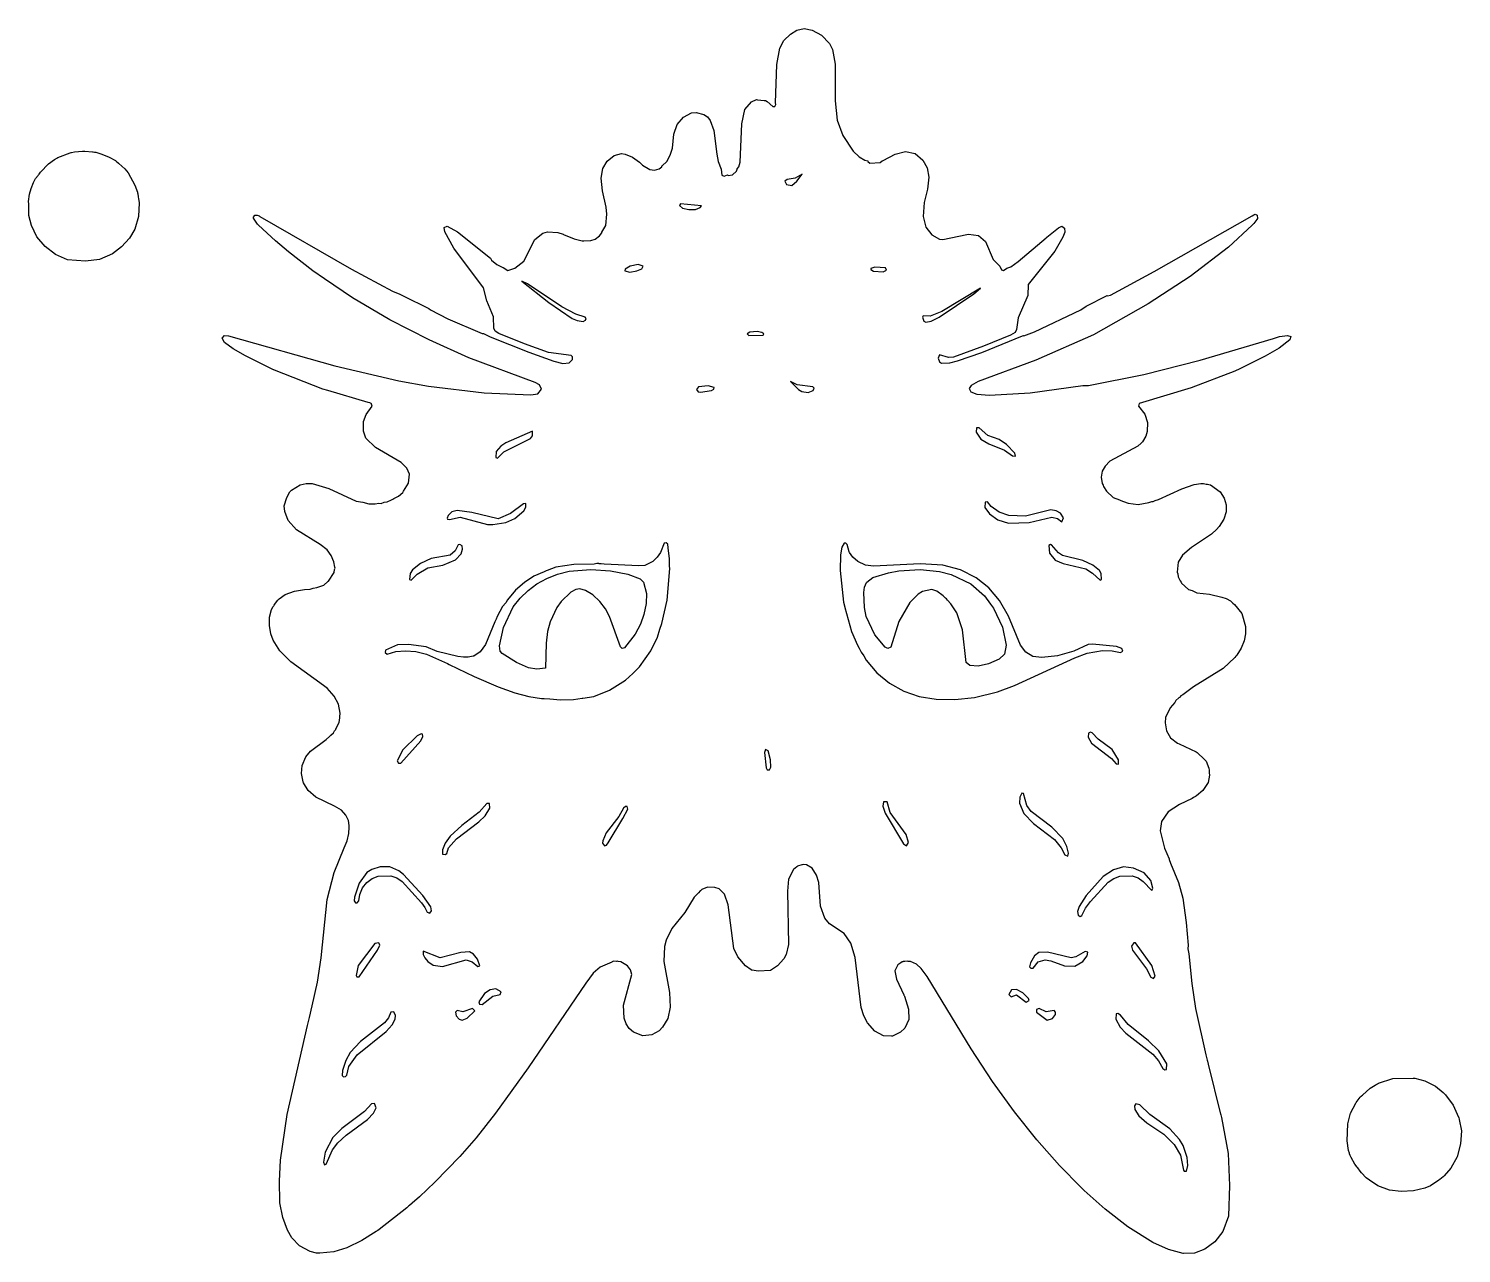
# Model space of a CAD drawing. Header units: millimetres. Extents: x 27 to 270, y 45 to 253.
import ezdxf

# ---------------------------------------------------------------- set-up
doc = ezdxf.new("R2010")
doc.units = ezdxf.units.MM
doc.layers.add('CUT', color=7, linetype='CONTINUOUS')

msp = doc.modelspace()

# ---------------------------------------------------------------- linework, layer by layer
at = {"layer": 'CUT'}
for points in [[(77.2243, 105.4504), (78.4265, 110.0542), (80.0917, 114.2355), (80.1209, 114.2695), (80.6476, 115.44), (80.9109, 116.669), (80.8913, 116.8654), (80.931, 117.0195), (80.9441, 117.4355), (80.988, 117.8517), (80.9625, 118.0171), (80.9627, 118.0234), (80.9606, 118.0288), (80.8266, 118.8977), (80.4103, 119.7738), (79.6458, 120.618), (78.501, 121.3392), (75.2995, 122.8409), (74.0266, 123.9891), (73.2029, 125.2967), (73.1572, 125.4749), (72.8462, 126.8974), (72.986, 128.2314), (73.6149, 129.6847), (74.4041, 130.6409), (77.0776, 132.646), (77.6351, 133.1627), (77.7644, 133.2577), (77.8397, 133.3524), (78.2774, 133.758), (78.4783, 134.1184), (78.6795, 134.3623), (78.7026, 134.4372), (78.7741, 134.5271), (78.9929, 135.0418), (79.2723, 135.543), (79.2837, 135.7256), (79.3205, 135.8123), (79.4635, 137.1365), (79.1513, 138.6157), (78.3946, 140.0155), (77.2245, 141.3576), (71.0468, 145.8171), (69.2059, 147.6823), (68.0604, 149.5395), (67.6871, 150.5878), (67.4175, 152.0296), (67.4482, 153.4217), (67.7827, 154.6985), (68.0777, 155.2466), (68.1545, 155.3537), (68.2437, 155.4782), (68.4819, 155.8106), (68.8447, 156.3168), (69.0607, 156.5559), (70.1133, 157.2846), (71.6642, 157.8113), (73.3742, 158.1007), (74.352, 158.1956), (74.8403, 158.3488), (75.4682, 158.4551), (76.668, 158.8647), (77.341, 159.45), (77.3488, 159.461), (77.4325, 159.5214), (78.4252, 160.9976), (78.4844, 161.4889), (78.57, 161.7324), (78.5269, 161.8832), (78.3836, 162.8281), (77.9287, 163.8933), (77.2078, 164.8437), (76.0394, 165.78), (72.0191, 168.2272), (70.6199, 169.8195), (70.0352, 171.3403), (69.9388, 172.3173), (70.3725, 173.7213), (70.9089, 174.7), (71.1629, 174.9784), (72.6298, 175.8952), (73.6832, 176.1293), (74.0959, 176.1293), (74.6731, 176.0982), (77.5215, 175.2467), (82.1434, 173.1213), (83.2872, 172.9244), (84.3053, 172.6764), (85.388, 172.6471), (85.9813, 172.7573), (86.3954, 172.7437), (86.9136, 172.9304), (87.4364, 173.0275), (88.128, 173.368), (88.405, 173.4679), (88.557, 173.5792), (89.3384, 173.9639), (90.0699, 174.6077), (90.1727, 174.794), (91.0669, 176.1634), (91.1847, 177.7099), (90.7421, 178.734), (89.8079, 179.6979), (85.4348, 182.2064), (83.8011, 183.8105), (83.3965, 185.0196), (83.3959, 186.6362), (83.8347, 187.8281), (84.8487, 189.248), (84.7429, 189.6065), (84.7443, 189.619), (84.7376, 189.6242), (84.7111, 189.7139), (84.5674, 189.7566), (84.4809, 189.8239), (84.1911, 189.8685), (77.3652, 191.8973), (76.5105, 192.1538), (68.2829, 195.3406), (68.2804, 195.3417), (68.1427, 195.4077), (68.1266, 195.4154), (67.8969, 195.5254), (63.3777, 197.7707), (61.2909, 199.0045), (59.8013, 200.0441), (59.3756, 200.8172), (59.7817, 201.2315), (60.4918, 201.1727), (78.5395, 196.083), (89.4021, 193.5717), (94.4125, 192.6635), (103.8913, 191.5261), (111.7932, 191.1464), (113.0311, 191.3434), (113.6432, 192.1633), (113.2962, 192.8626), (112.5618, 193.2664), (101.2626, 197.4695), (94.5417, 200.5213), (87.8669, 203.9173), (81.5066, 207.6393), (76.7658, 210.8498), (74.7887, 212.217), (70.6606, 215.4487), (68.4321, 217.3131), (65.587, 219.9617), (65.4142, 220.1396), (64.6921, 221.194), (64.6842, 221.2176), (64.6822, 221.2234), (64.6816, 221.2252), (64.6808, 221.2276), (64.9346, 221.7111), (65.3553, 221.6911), (65.6704, 221.5547), (65.7825, 221.456), (81.3791, 212.5019), (88.3435, 208.7856), (89.5731, 208.2709), (89.884, 208.1042), (90.1568, 207.9869), (94.4812, 205.8107), (94.7518, 205.5961), (97.7073, 204.0744), (103.5304, 201.5872), (103.7576, 201.5715), (104.9249, 201.0505), (111.4791, 198.4171), (115.7459, 196.8691), (117.2534, 196.5005), (118.318, 196.5933), (118.9059, 197.1783), (118.8921, 197.6165), (118.6671, 197.8492), (114.8408, 198.3762), (110.7668, 199.8128), (106.3626, 201.5628), (105.7531, 201.9656), (105.5469, 202.498), (105.4886, 204.4155), (104.3255, 207.1124), (103.7706, 209.3561), (98.7669, 216.065), (97.2295, 218.8403), (97.1214, 219.6084), (97.6203, 219.8132), (99.3377, 218.8556), (104.954, 214.3746), (105.1398, 214.0235), (106.0177, 213.3212), (106.9541, 212.853), (107.1069, 212.8216), (107.8875, 212.3042), (109.0892, 212.6638), (110.6521, 213.8629), (112.5071, 217.5514), (113.8655, 218.6161), (114.6514, 218.8568), (116.4203, 218.7639), (117.3078, 218.4604), (117.3713, 218.4128), (119.1563, 217.652), (120.5609, 217.3301), (120.6106, 217.3311), (120.6844, 217.3059), (120.836, 217.3356), (122.024, 217.3594), (122.7555, 217.6227), (123.4578, 218.1494), (123.8675, 218.7054), (123.8633, 218.7848), (124.5518, 219.9548), (124.7395, 221.8641), (124.6276, 223.0698), (124.01, 225.7926), (123.7752, 227.9685), (124.0233, 229.6077), (124.8059, 230.8796), (125.9949, 231.8248), (127.2032, 232.1397), (127.8359, 232.0689), (129.1038, 231.5379), (130.2912, 230.6952), (130.7733, 230.1761), (132.0315, 229.4153), (132.8216, 229.3275), (133.6117, 229.5616), (134.0799, 229.9127), (134.0935, 230.0486), (134.1124, 230.0586), (134.9146, 230.8211), (135.4783, 231.8476), (135.8609, 233.0573), (136.0982, 235.4533), (136.6784, 237.0691), (137.7282, 238.3315), (139.1284, 239.0426), (139.9078, 239.1325), (141.2281, 238.8027), (141.8427, 238.364), (142.2907, 237.7497), (142.9213, 236.0491), (143.3906, 232.0362), (143.6533, 230.7694), (144.1684, 229.5149), (144.2408, 228.465), (144.671, 228.3078), (145.1977, 228.5211), (145.3457, 228.4204), (146.0773, 228.5374), (146.7503, 229.1519), (146.8674, 229.5031), (146.8527, 229.5264), (147.1438, 229.891), (147.3672, 230.6803), (147.6549, 237.2019), (148.1395, 239.6252), (149.3048, 240.9567), (150.1454, 241.3086), (150.1631, 241.3068), (150.2978, 241.2937), (151.4619, 241.1806), (151.7013, 241.1573), (151.9864, 240.9623), (152.8953, 240.1252), (153.2465, 240.1544), (153.422, 240.4763), (153.3919, 240.7477), (153.623, 247.2579), (154.0961, 250.0671), (154.8066, 251.3427), (155.9029, 252.4385), (157.0072, 253.1258), (158.2257, 253.3555), (159.5747, 253.0999), (161.2097, 252.2639), (162.5652, 250.825), (163.0412, 249.8237), (163.5225, 247.3221), (163.4932, 241.1223), (163.867, 237.8372), (164.8095, 235.2014), (166.5706, 232.5425), (167.5739, 231.6104), (168.5477, 231.0456), (169.0355, 230.9021), (169.0479, 230.7906), (169.3698, 230.5272), (171.1255, 230.615), (171.5177, 230.9181), (171.6502, 230.9487), (173.7236, 232.0437), (175.4784, 232.492), (177.0723, 232.1477), (178.4222, 231.0051), (179.1421, 229.7003), (179.4107, 228.1193), (179.1763, 226.0847), (178.6455, 223.8572), (178.4804, 221.465), (178.9263, 219.6722), (179.9062, 218.3646), (181.2507, 217.6347), (181.7815, 217.5444), (185.8785, 218.4252), (186.1749, 218.4637), (187.8393, 218.2199), (189.0294, 217.2161), (190.3318, 214.1508), (191.4476, 213.0166), (191.7733, 212.4139), (192.0781, 212.2804), (192.6617, 212.6773), (193.3646, 212.9116), (194.5643, 213.7894), (199.3633, 217.8276), (199.4427, 217.9286), (201.4334, 219.518), (202.002, 219.8218), (202.4835, 219.4861), (202.4954, 218.814), (202.1676, 217.9389), (200.8018, 215.5549), (196.3063, 209.9224), (196.257, 208.0501), (194.6124, 204.2272), (194.331, 202.2501), (194.0913, 201.7539), (193.3111, 201.2819), (188.7142, 199.437), (183.6022, 197.5851), (182.7549, 197.4905), (181.2294, 197.9494), (180.9851, 197.3769), (181.2376, 196.7991), (181.5627, 196.5548), (182.9701, 196.5818), (184.3061, 196.9269), (188.399, 198.3873), (195.3062, 201.1678), (195.4855, 201.2481), (195.53, 201.2068), (197.3442, 201.8798), (205.2449, 205.5961), (206.1325, 206.2193), (209.7107, 208.0657), (209.7513, 207.9955), (210.278, 208.0833), (217.7105, 212.0922), (234.3313, 221.5731), (234.587, 221.7606), (234.8537, 221.8308), (234.943, 221.8118), (235.2078, 221.6622), (235.2232, 221.139), (235.1368, 220.9628), (234.6286, 220.2949), (234.4436, 220.0929), (234.4166, 220.0634), (234.3869, 220.031), (234.3476, 219.9882), (230.3063, 216.2585), (223.8259, 211.2741), (216.6522, 206.6185), (207.4068, 201.3658), (197.5718, 197.063), (187.7834, 193.4405), (186.5881, 192.7771), (186.2839, 192.2691), (186.5766, 191.6773), (187.5697, 191.2694), (189.7296, 191.117), (196.6275, 191.5258), (205.5659, 192.7538), (206.5617, 192.7793), (215.9255, 194.6521), (225.5234, 197.0808), (237.9598, 200.7386), (238.4689, 200.9255), (238.9808, 201.0722), (240.3285, 201.2439), (240.8817, 201.0908), (240.7017, 200.4922), (238.9434, 199.0943), (236.5613, 197.7214), (232.2265, 195.5813), (231.4057, 195.1934), (223.9774, 192.3746), (215.1553, 189.7164), (215.039, 189.2645), (216.1006, 187.892), (216.5389, 186.4509), (216.4859, 184.9201), (216.2532, 184.129), (215.6949, 183.2076), (215.6225, 183.1332), (215.5823, 183.0918), (215.5334, 183.0415), (215.4817, 182.9885), (214.9213, 182.4744), (210.1618, 179.8973), (209.3471, 179.0561), (208.85, 178.2033), (208.6806, 177.1761), (208.8746, 176.111), (209.027, 175.8459), (209.0782, 175.6026), (209.5757, 174.8418), (210.7169, 173.7591), (211.8279, 173.3298), (212.0242, 173.2104), (212.4598, 173.0857), (213.292, 172.7642), (214.9891, 172.5593), (216.8034, 172.8812), (217.2747, 173.0355), (217.5183, 173.078), (217.8558, 173.2256), (218.4128, 173.4079), (222.3924, 175.1929), (224.5039, 175.9228), (225.594, 176.1053), (226.0539, 176.1053), (226.5276, 176.0278), (226.6647, 176.0053), (226.7299, 175.9947), (227.197, 175.9182), (227.2786, 175.8921), (228.8808, 174.7072), (229.5863, 173.6179), (229.9175, 172.4836), (229.918, 171.3235), (229.5158, 170.0391), (228.7538, 168.8216), (228.2667, 168.2934), (227.4986, 167.5776), (227.4199, 167.5042), (227.4151, 167.4997), (227.4147, 167.4994), (224.0458, 165.2262), (222.5197, 163.9594), (221.7692, 162.7835), (221.6073, 161.0315), (221.7136, 160.7708), (221.7779, 160.2401), (222.0998, 159.567), (222.2798, 159.3824), (222.3557, 159.1964), (223.4915, 158.1035), (224.1225, 157.9635), (224.9089, 157.5772), (227.0694, 157.3097), (229.1938, 156.8384), (229.927, 156.5756), (230.6372, 156.1644), (230.6904, 156.129), (230.8908, 155.9572), (230.9404, 155.9147), (231.0482, 155.8223), (231.3517, 155.5621), (232.586, 154.0446), (233.2192, 151.8301), (233.2228, 150.5923), (232.9811, 149.3828), (232.489, 148.1584), (231.7084, 146.9552), (231.6871, 146.9297), (231.6137, 146.8417), (231.5789, 146.7999), (231.3678, 146.5467), (229.3872, 144.7043), (224.368, 141.5919), (222.5432, 140.2265), (222.2315, 140.0323), (222.0248, 139.8386), (221.9641, 139.7931), (221.8997, 139.7213), (221.3938, 139.247), (221.1707, 138.9077), (220.3883, 138.0343), (219.6311, 136.3915), (219.5319, 135.4824), (219.7541, 134.0954), (220.473, 132.9333), (221.6683, 131.999), (221.9484, 131.8858), (224.8192, 130.5647), (224.9982, 130.4518), (226.2492, 129.2399), (226.3956, 129.0981), (226.4851, 129.0114), (226.5238, 128.9739), (226.9851, 127.8012), (227.0118, 127.4632), (227.0258, 127.2863), (227.0518, 126.9569), (227.083, 126.5622), (226.8397, 125.3697), (225.9736, 123.9929), (224.8706, 123.0845), (224.7116, 122.9871), (224.5885, 122.9116), (224.3621, 122.7729), (224.1141, 122.621), (221.9651, 121.618), (220.066, 120.3345), (218.9317, 118.727), (218.7103, 117.1486), (219.4548, 114.177), (220.2069, 112.3654), (220.2244, 112.3214), (220.2446, 112.2708), (220.4887, 111.6575), (221.8127, 108.3318), (222.5363, 105.6926), (223.0979, 101.5672), (223.4566, 97.7195), (223.4166, 97.0928), (223.5629, 96.2735), (223.5918, 96.2683), (224.063, 91.2133), (224.734, 86.9814), (226.458, 79.1204), (226.6938, 78.1719), (226.7232, 78.014), (226.8595, 77.5054), (228.974, 68.9993), (228.9796, 68.9751), (228.9863, 68.9456), (228.9994, 68.8887), (229.098, 68.4593), (230.2664, 62.3323), (230.5028, 56.9224), (230.2972, 51.6872), (229.3468, 49.0828), (227.9997, 47.3339), (226.3141, 46.0908), (224.5305, 45.4371), (222.6424, 45.3854), (222.6215, 45.3854), (221.3861, 45.6885), (220.1349, 46.0469), (217.4574, 47.2547), (213.2108, 49.8611), (209.3422, 52.8732), (205.7932, 56.0727), (205.2914, 56.5476), (201.6016, 60.2932), (197.7625, 64.6605), (193.9525, 69.4384), (190.2324, 74.5944), (186.5791, 80.0889), (179.1475, 92.3774), (178.092, 93.7782), (177.3022, 94.4858), (176.2992, 94.9364), (175.9157, 94.9409), (175.7341, 95.005), (175.3304, 94.9477), (175.0799, 94.9507), (175.0038, 94.9014), (174.893, 94.8857), (174.6806, 94.6921), (174.1548, 94.3516), (173.6569, 93.3373), (173.9189, 91.9204), (175.1899, 89.2595), (175.1928, 89.2523), (175.1969, 89.2421), (175.2207, 89.1832), (175.2797, 89.037), (175.9876, 86.8667), (176.0111, 85.0778), (175.3196, 83.621), (174.6235, 82.9229), (173.2423, 82.2664), (173.0781, 82.2581), (171.7121, 82.3192), (170.2426, 83.1064), (168.9776, 84.5326), (168.3495, 85.7365), (167.9115, 87.1093), (166.9126, 95.6027), (166.1937, 98.0534), (165.0102, 99.6874), (162.5642, 101.3211), (161.7565, 102.2834), (161.0323, 104.3535), (160.7089, 108.3874), (160.3618, 109.5812), (159.589, 110.8079), (158.6462, 111.3453), (158.0544, 111.3932), (157.9277, 111.3485), (157.8539, 111.3677), (157.1351, 111.1359), (157.0227, 111.029), (156.9724, 111.0113), (156.4447, 110.5816), (155.5954, 108.9242), (155.3875, 106.8848), (155.5881, 97.811), (155.184, 96.11), (154.8089, 95.4035), (153.7202, 94.2009), (152.5472, 93.4401), (150.4438, 93.2838), (149.3993, 93.4546), (149.3735, 93.4635), (149.3375, 93.4758), (149.3253, 93.48), (149.2233, 93.515), (148.2853, 94.2086), (146.9685, 95.7303), (146.3095, 97.1429), (145.3488, 104.5759), (144.6949, 106.405), (143.7875, 107.3089), (143.0529, 107.536), (141.8214, 107.571), (140.8649, 107.185), (140.6826, 107.003), (140.6036, 106.9707), (140.2895, 106.6105), (139.5577, 105.8797), (137.9933, 103.2583), (135.7728, 100.538), (134.8001, 98.5832), (134.5183, 97.4652), (134.4352, 94.9656), (135.372, 89.6739), (135.4882, 87.2088), (135.0812, 85.2541), (134.1977, 83.7819), (133.6313, 83.1812), (132.3544, 82.4662), (130.8595, 82.3483), (129.2546, 82.9596), (128.5329, 83.5593), (128.0113, 84.3578), (127.6666, 85.3172), (127.5803, 87.5168), (128.9471, 92.7622), (128.7377, 93.5477), (128.2224, 94.2238), (127.1132, 94.898), (126.6438, 94.9307), (126.5128, 94.9797), (126.3657, 94.9501), (125.8771, 94.9841), (125.3265, 94.7408), (125.3001, 94.7355), (125.206, 94.6876), (123.5987, 93.9775), (122.4329, 92.9641), (121.1355, 91.2568), (111.3683, 76.898), (105.8351, 69.1984), (102.5185, 65.0014), (99.7411, 61.8532), (95.5026, 57.474), (92.8897, 54.9737), (91.6415, 53.883), (91.2387, 53.531), (91.0668, 53.3808), (90.7739, 53.1249), (86.0418, 49.4489), (85.8158, 49.2925), (85.6964, 49.2099), (85.612, 49.1515), (85.5329, 49.0968), (83.1077, 47.5843), (80.5525, 46.3243), (78.3583, 45.6169), (75.9577, 45.3875), (75.4446, 45.4233), (74.362, 45.7206), (72.546, 46.6369), (71.2297, 48.0168), (70.4991, 49.3298), (69.6779, 51.4451), (69.2009, 53.9895), (69.1928, 54.1241), (69.1428, 57.6413), (69.3004, 61.195), (70.4358, 68.9907), (73.8955, 84.0668), (74.2391, 85.4328), (74.6649, 87.4195), (75.583, 91.4204), (76.1953, 95.5588)], [(31.457, 231.475), (33.607, 232.2732), (33.7506, 232.3058), (33.7719, 232.3107), (33.7803, 232.3126), (34.2946, 232.4294), (35.6782, 232.5312), (36.0803, 232.5391), (37.3708, 232.4238), (37.4883, 232.4122), (37.7009, 232.3912), (37.7561, 232.3858), (37.9366, 232.3679), (38.9717, 232.0262), (40.1801, 231.5319), (41.2712, 230.947), (41.3904, 230.8545), (41.7612, 230.5297), (41.8231, 230.4755), (41.8255, 230.4734), (42.8595, 229.5678), (43.4411, 228.8771), (44.5765, 226.7941), (45.0111, 225.5728), (45.0373, 225.4166), (45.0466, 225.3616), (45.1502, 224.7453), (45.1901, 224.5083), (45.2748, 223.7919), (45.1803, 221.4602), (44.5622, 219.3123), (43.6336, 217.804), (42.287, 216.3329), (40.7787, 215.1186), (38.5887, 214.1362), (36.1613, 213.8732), (33.1548, 214.1152), (31.0959, 215.0275), (29.3402, 216.372), (27.9333, 218.0131), (26.9956, 219.9043), (26.5726, 221.6394), (26.5557, 221.9741), (26.5335, 223.6926), (26.53, 223.9618), (26.5295, 224.0043), (26.5294, 224.0093), (26.6548, 225.277), (26.9448, 226.2365), (27.3407, 227.2471), (27.72, 227.9071), (28.1378, 228.4431), (28.192, 228.5126), (28.2994, 228.6504), (28.56, 228.9848), (29.8779, 230.3849), (30.9451, 231.1494), (31.139, 231.2727), (31.2247, 231.3272), (31.3138, 231.3839)], [(157.8991, 228.6252), (156.6994, 227.9814), (155.3533, 227.7474), (154.9436, 227.4547), (155.2363, 226.8695), (156.1726, 226.7232), (157.0212, 227.4547)], [(139.8152, 222.6265), (140.6053, 222.9777), (140.8101, 223.2703), (137.2402, 223.6214), (137.0939, 223.3288), (137.5621, 222.8606), (138.6447, 222.6265)], [(127.7886, 212.2093), (128.6079, 212.0044), (129.8076, 212.2093), (130.6562, 212.5897), (130.9196, 213.0286), (130.0417, 213.3212), (128.6664, 213.0286), (127.8178, 212.5311)], [(172.0619, 212.736), (170.2476, 212.853), (169.5746, 212.6189), (169.5454, 212.4726), (170.0428, 212.18), (171.6815, 212.0337), (172.2082, 212.3263)], [(119.4489, 204.8645), (117.0787, 206.1228), (111.2263, 210.0439), (110.2899, 210.4535), (114.8841, 206.8251), (118.8637, 204.1622), (119.7123, 203.7818), (120.7072, 203.6355), (121.1168, 203.8403), (121.2339, 204.1622), (121.0583, 204.3671)], [(181.6013, 205.3327), (179.6407, 204.5426), (178.4702, 204.6012), (178.3532, 204.3378), (178.5873, 203.6648), (178.8799, 203.5185), (179.787, 203.6648), (181.1623, 204.3671), (187.0733, 208.3467), (188.1852, 209.2831)], [(151.3737, 201.5287), (151.0811, 201.7628), (150.2325, 201.9091), (149.0327, 201.8213), (148.5645, 201.5287), (148.8279, 201.2653), (151.2566, 201.3238)], [(140.6346, 191.6089), (142.4781, 191.9015), (142.8877, 192.1356), (142.9463, 192.3989), (141.9513, 192.6915), (140.3127, 192.5452), (139.9615, 192.1063), (140.2249, 191.6966)], [(158.9233, 191.5503), (159.7719, 191.9307), (159.9182, 192.2819), (159.7426, 192.5452), (157.0505, 192.8964), (155.9386, 193.4524), (157.2846, 192.077), (157.8406, 191.7552)], [(106.72, 182.4791), (105.9299, 181.572), (105.8714, 180.5478), (106.164, 180.4308), (107.2174, 181.4842), (111.753, 183.7374), (112.1042, 184.2056), (112.1042, 185.0249), (107.5978, 183.0351)], [(191.3455, 183.5618), (189.4142, 184.2934), (187.9511, 185.5516), (187.5122, 185.5516), (187.4537, 184.8201), (188.2437, 183.6496), (189.619, 182.8595), (192.2526, 181.7768), (193.5987, 180.8405), (194.1254, 180.7527), (194.0376, 181.2501), (192.633, 182.7132)], [(189.7361, 170.9792), (191.1407, 169.955), (192.9549, 169.3698), (196.4663, 169.4868), (200.3289, 170.4232), (201.2653, 170.1891), (201.9968, 169.6331), (202.2895, 170.3062), (201.7628, 171.0962), (201.0312, 171.4766), (200.1241, 171.623), (195.8226, 170.5695), (193.0134, 170.6866), (191.3748, 171.2425), (189.9995, 172.2082), (189.3557, 173.0275), (189.0045, 172.969), (188.946, 172.0619)], [(99.8434, 170.394), (104.4668, 169.1649), (105.3739, 169.1357), (107.5686, 169.5161), (109.1194, 170.1599), (110.6118, 171.4474), (110.9922, 172.1204), (110.963, 172.7056), (110.5825, 172.6764), (108.3879, 171.0377), (106.2518, 170.1013), (101.7747, 171.2133), (99.3167, 171.5352), (98.3803, 171.3011), (97.7658, 170.6866), (97.5902, 170.2476), (97.678, 170.0428), (98.0292, 170.0135)], [(115.0442, 139.5581), (116.8856, 139.3535), (119.083, 139.4382), (120.5259, 139.6679), (120.6487, 139.6689), (122.4922, 139.9615), (125.155, 141.015), (127.9056, 142.7414), (129.1346, 143.8241), (130.2758, 144.9946), (132.2071, 147.7159), (133.3191, 149.9984), (133.715, 151.3841), (134.0792, 152.328), (134.9865, 156.2784), (135.4206, 161.6951), (135.3912, 162.0587), (135.39, 163.3504), (135.1354, 165.2134), (135.0853, 165.8318), (134.8068, 166.0687), (134.4546, 165.9704), (133.831, 164.4233), (133.2658, 163.6064), (132.5476, 162.8975), (131.162, 162.2063), (130.1406, 162.1085), (124.2561, 162.3971), (123.7933, 162.455), (123.5267, 162.4883), (123.4208, 162.5015), (123.3537, 162.5099), (123.0189, 162.5518), (122.5831, 162.4165), (119.1019, 162.3706), (116.0555, 161.9307), (114.5932, 161.3289), (114.4283, 161.281), (114.0732, 161.1148), (112.3565, 160.4083), (110.7317, 159.2979), (109.2316, 157.9749), (107.8698, 156.3777), (107.5674, 155.8605), (107.0305, 155.2162), (106.1117, 153.5176), (105.9268, 153.0539), (105.6927, 152.6533), (104.1125, 148.7666), (103.1922, 147.5509), (102.1378, 146.8042), (102.0507, 146.7781), (101.1738, 146.6024), (100.6284, 146.6007), (100.5359, 146.6004), (100.464, 146.6002), (100.4023, 146.6), (99.4489, 146.7208), (99.4478, 146.721), (99.4467, 146.7212), (99.4465, 146.7212), (99.4454, 146.7214), (95.9321, 147.5995), (94.0688, 148.3578), (91.0577, 148.7644), (89.1549, 148.7037), (87.1472, 147.8137), (87.0757, 147.3924), (87.3961, 147.1608), (88.8686, 147.5955), (90.5218, 147.6913), (92.3064, 147.5704), (94.1053, 147.1282), (97.6438, 145.5659), (97.9706, 145.375), (102.2136, 143.3559), (106.281, 141.5709), (109.1194, 140.576), (111.4604, 139.9323), (113.6258, 139.6104), (113.9094, 139.6128), (114.0798, 139.5833)], [(91.2989, 160.8546), (91.2111, 159.8304), (91.5038, 159.6841), (92.4987, 160.7375), (94.3422, 161.7909), (96.888, 162.2299), (99.0533, 163.1663), (99.9605, 164.1904), (100.2238, 164.9512), (100.1653, 165.5365), (99.7849, 165.7706), (99.463, 165.6828), (98.9656, 164.6879), (98.1462, 163.9563), (94.8689, 163.3711), (93.0839, 162.5225), (91.7086, 161.4398)], [(170.6067, 143.9721), (172.7372, 142.2147), (175.1641, 140.8743), (177.7914, 139.9619), (180.6846, 139.4698), (183.8407, 139.4136), (187.1745, 139.792), (191.0667, 140.7438), (193.984, 141.8223), (204.1875, 146.5293), (206.282, 147.2976), (208.931, 147.7502), (210.5482, 147.721), (211.9827, 147.4107), (212.3401, 147.6657), (212.2028, 148.1158), (211.2665, 148.4514), (207.2284, 148.8513), (206.4956, 148.7604), (204.047, 147.6613), (201.269, 146.865), (198.6314, 146.5408), (197.1067, 146.766), (195.9157, 147.4733), (194.9681, 148.6646), (192.9756, 153.5831), (191.4263, 156.2707), (189.6341, 158.3763), (187.4401, 160.1025), (184.8101, 161.4557), (181.785, 162.2288), (177.924, 162.4587), (170.0025, 162.0792), (168.6337, 162.2565), (167.3459, 162.8899), (166.509, 163.5942), (165.9275, 164.4248), (165.8881, 164.4955), (165.5539, 165.7601), (165.321, 165.9918), (165.0273, 165.9802), (164.6483, 165.3015), (164.3976, 164.0304), (164.3417, 161.3561), (164.9261, 155.9629), (165.1582, 155.1015), (165.1594, 155.0924), (165.1738, 155.0434), (166.2634, 150.9995), (167.2937, 148.652), (167.5995, 148.1395), (167.9204, 147.458), (168.3596, 146.8658), (168.7936, 146.1383)], [(207.2055, 160.9131), (208.5223, 159.7133), (208.7271, 159.8304), (208.6686, 160.8253), (208.3759, 161.3227), (207.264, 162.2591), (205.5961, 163.0492), (202.1432, 163.8685), (201.4116, 164.3367), (200.2704, 165.6828), (200.0656, 165.7706), (199.7729, 165.5657), (199.9192, 164.3075), (200.8556, 163.1077), (202.2309, 162.5225), (206.0643, 161.6154)], [(130.362, 159.9048), (130.9703, 159.3702), (131.4512, 157.4485), (131.3886, 155.7206), (131.0299, 153.8792), (130.4431, 152.2366), (129.5537, 150.5431), (127.739, 148.1926), (127.3153, 148.0725), (127.0296, 148.3879), (125.1648, 153.5488), (124.4951, 154.8519), (123.5531, 156.0988), (122.3515, 157.1916), (121.1166, 157.9693), (120.1577, 158.2342), (119.47, 158.121), (118.6064, 157.646), (116.9955, 156.0818), (116.2497, 155.0434), (115.0833, 152.649), (114.6493, 150.9961), (114.4213, 148.9979), (114.306, 144.7463), (112.8478, 144.58), (111.4375, 144.8206), (109.392, 145.7217), (106.9554, 147.2481), (106.6349, 147.6297), (106.4842, 148.573), (107.1971, 151.6827), (108.8273, 155.1462), (110.0063, 156.6536), (111.3455, 157.958), (112.8169, 159.0544), (114.5281, 160.0015), (116.3655, 160.7096), (118.3522, 161.2105), (122.0384, 161.5321), (125.3485, 161.2977), (128.2673, 160.7388)], [(168.3992, 157.6004), (168.4695, 158.4958), (168.8366, 159.2817), (168.8882, 159.3412), (169.8949, 160.1368), (172.5572, 160.9677), (174.302, 161.2689), (177.9623, 161.5026), (181.2423, 161.1805), (183.1918, 160.6805), (186.5656, 159.0831), (188.8522, 157.0308), (189.8833, 155.6333), (190.2432, 155.1455), (190.3851, 154.9532), (190.4038, 154.9279), (191.9003, 151.7173), (192.5778, 148.6509), (192.2868, 147.1419), (191.3361, 146.2985), (189.554, 145.4935), (187.7672, 145.0775), (186.3667, 145.2047), (185.7715, 145.6945), (185.108, 151.2911), (184.1806, 154.1676), (183.1454, 155.705), (182.5765, 156.3011), (182.4145, 156.5229), (182.2263, 156.668), (181.8558, 157.0563), (180.768, 157.8593), (179.9412, 158.1431), (178.3617, 157.7828), (177.6016, 157.3258), (176.1623, 155.9122), (174.3136, 152.6882), (172.9857, 148.3045), (172.4734, 148.0919), (172.0207, 148.3118), (170.2404, 150.422), (168.7893, 153.5053), (168.4889, 155.0317)], [(207.1762, 133.758), (206.8543, 133.875), (206.5617, 133.7287), (206.4739, 133.0265), (207.0592, 132.0315), (210.4243, 129.4272), (211.2144, 128.4909), (211.6533, 128.4323), (211.6533, 129.1639), (210.5413, 130.9196), (208.2004, 132.6753)], [(89.1335, 129.0468), (89.3384, 128.6372), (89.7188, 128.6372), (93.1132, 132.4412), (93.4936, 133.1435), (93.4058, 133.5239), (93.1717, 133.5824), (92.4987, 133.2605), (90.0992, 130.8903)], [(152.3393, 127.4959), (152.6027, 127.9641), (152.5442, 129.1931), (152.1052, 130.7148), (151.6956, 130.9489), (151.4907, 130.4514), (151.7834, 127.8471), (151.9589, 127.4959)], [(97.561, 113.3039), (97.8536, 114.2403), (99.1997, 115.7619), (103.0037, 118.6588), (104.0864, 119.683), (104.8472, 120.9998), (104.7887, 121.7899), (104.3205, 121.7606), (103.033, 120.2975), (100.1068, 118.0443), (98.1462, 116.2301), (97.2976, 115.0304), (96.8294, 113.9184), (96.8294, 113.1869), (97.2976, 113.1283)], [(171.5937, 121.3509), (171.9741, 120.1219), (175.1051, 114.9133), (175.6318, 114.5914), (175.9537, 115.1474), (175.5733, 116.4935), (172.8227, 120.2682), (172.3252, 122.0532), (171.74, 122.0825)], [(202.4943, 113.0405), (203.021, 112.8357), (203.1381, 113.3332), (202.8747, 114.4744), (202.1724, 115.8204), (200.3289, 117.7517), (196.7882, 120.4438), (196.0567, 121.4387), (195.5007, 123.4871), (195.2373, 123.5456), (194.8569, 122.8433), (194.8277, 121.8484), (195.53, 120.0927), (197.1686, 118.3955), (200.7678, 115.6741), (201.9091, 114.2403)], [(128.286, 120.795), (128.1982, 121.2632), (127.8764, 121.2632), (127.5545, 120.9998), (126.7937, 119.5952), (124.6283, 116.8153), (124.043, 115.4108), (124.0138, 115.0596), (124.3357, 114.5914), (124.6868, 114.7085), (124.9502, 115.0889), (127.4374, 119.2441)], [(82.7544, 106.3103), (83.2519, 107.4808), (83.9834, 108.3586), (84.8613, 109.0317), (85.8855, 109.4413), (88.0216, 109.4999), (89.0458, 109.1487), (89.9821, 108.5342), (93.2302, 104.9057), (93.8447, 104.1157), (94.1959, 103.2963), (94.6933, 103.1793), (94.9567, 103.5597), (94.8396, 104.2327), (93.4936, 106.164), (90.187, 109.7339), (89.3969, 110.3484), (87.8753, 110.9922), (86.2366, 110.9922), (84.8028, 110.5825), (83.9542, 110.0851), (82.6667, 108.2416), (81.8766, 105.8714), (81.8181, 105.2276), (82.0229, 104.935), (82.3155, 104.9057), (82.6081, 105.2276)], [(212.4726, 111.0215), (210.7754, 110.524), (209.049, 109.3535), (206.1228, 106.1347), (204.923, 104.262), (204.6889, 103.4134), (204.806, 102.7989), (205.0986, 102.5648), (205.4205, 102.7403), (206.0057, 103.9986), (206.8543, 105.1106), (209.8976, 108.4172), (210.834, 109.0609), (211.8581, 109.4413), (213.965, 109.4999), (214.9599, 109.1487), (215.8377, 108.5342), (217.3008, 106.9833), (217.4472, 107.4223), (217.096, 108.6805), (215.9841, 109.9973), (214.1991, 110.8166)], [(82.6667, 92.3524), (85.7977, 96.888), (86.1781, 97.7073), (86.0025, 98.117), (85.3295, 97.9999), (82.4911, 94.2836), (82.1399, 92.5572), (82.2862, 92.3524)], [(213.9942, 96.888), (216.3645, 93.6984), (217.096, 92.2646), (217.5935, 92.0305), (217.8568, 92.4694), (217.2716, 94.2544), (214.4917, 98.0877), (214.2283, 98.117), (213.8479, 97.5317)], [(96.8294, 94.0788), (100.8383, 95.22), (101.8625, 94.8981), (102.8281, 94.0788), (103.15, 94.2251), (102.7403, 95.3371), (102.0673, 96.1857), (101.4236, 96.5661), (99.9312, 96.4783), (96.4198, 95.5712), (93.5521, 96.6831), (93.5521, 96.1271), (93.8447, 95.5419), (94.3422, 94.9274), (95.22, 94.3422)], [(196.5249, 94.0203), (196.7297, 93.8155), (197.1101, 93.8155), (197.9587, 94.8689), (199.1584, 95.2493), (200.1241, 95.0737), (202.4358, 94.1959), (204.1915, 94.1666), (205.5961, 94.9274), (206.3276, 95.8931), (206.4447, 96.5076), (205.9765, 96.6539), (204.3671, 95.7175), (203.577, 95.5712), (199.5681, 96.5368), (198.0757, 96.449), (197.3735, 95.8931), (196.6712, 94.7226)], [(104.9322, 90.1266), (103.9781, 89.4861), (102.9903, 88.0802), (103.1167, 87.6718), (103.5416, 87.6252), (105.3627, 89.084), (106.6279, 89.323), (106.7645, 89.8039), (105.9037, 90.2962)], [(194.2804, 90.1837), (193.4576, 90.1167), (193.0031, 89.3322), (193.3757, 88.9713), (194.3224, 89.2977), (195.957, 88.0373), (196.4329, 88.3178), (196.3686, 88.6458), (195.374, 89.6415)], [(79.799, 75.5853), (80.0038, 75.3804), (80.355, 75.4097), (80.5598, 75.6438), (80.9109, 77.1069), (82.3155, 79.0674), (87.2608, 83.0763), (88.2557, 84.1883), (88.7531, 85.1539), (88.8117, 85.7977), (88.5776, 86.4122), (88.0509, 86.3537), (87.6704, 85.388), (86.9682, 84.5394), (82.9007, 81.3499), (81.145, 79.4771), (80.3842, 78.1603), (79.8575, 76.4339)], [(101.9229, 86.9577), (100.2935, 86.3818), (99.3191, 86.6477), (99.0154, 86.3439), (99.1452, 85.7444), (99.6744, 85.1529), (100.1673, 84.9903), (101.0069, 85.3446), (102.2891, 86.5432)], [(200.6967, 86.6116), (199.327, 86.4071), (198.1458, 86.9583), (197.7147, 86.8038), (197.7285, 86.346), (199.5391, 84.9659), (200.4019, 85.2643), (200.908, 85.9656), (200.9204, 86.3638)], [(219.4955, 76.5509), (219.7881, 76.6094), (219.8174, 77.5751), (218.4713, 79.7697), (216.7449, 81.4669), (213.292, 84.2468), (211.9459, 85.8562), (211.5362, 86.1196), (211.2436, 86.0318), (211.1851, 85.1247), (211.9166, 83.7786), (212.8823, 82.7837), (217.4472, 79.2137), (218.4421, 78.1018), (219.1443, 76.7557)], [(251.9314, 70.9062), (251.9892, 71.0016), (252.6933, 71.914), (252.8447, 72.0654), (252.8827, 72.1034), (252.9052, 72.126), (253.0525, 72.2732), (254.3705, 73.4212), (255.2396, 73.959), (255.3647, 74.0365), (255.5078, 74.125), (255.6081, 74.1871), (255.8069, 74.294), (258.2312, 75.0534), (261.6836, 75.149), (261.6864, 75.1485), (261.759, 75.138), (261.7925, 75.1331), (261.9353, 75.1124), (263.6808, 74.675), (265.4594, 73.7818), (266.789, 72.6711), (267.1741, 72.2926), (268.4932, 70.5718), (269.3963, 68.5333), (269.3969, 68.5309), (269.4002, 68.5179), (269.4129, 68.4685), (269.5067, 68.104), (269.8591, 66.2059), (269.7401, 63.9651), (269.1559, 61.7799), (268.0948, 59.8388), (266.9193, 58.5267), (266.7815, 58.3869), (266.2252, 57.9367), (266.213, 57.9269), (266.1969, 57.9139), (266.0438, 57.79), (264.5968, 56.8475), (263.6778, 56.4796), (261.7332, 56.0083), (259.6541, 55.8878), (257.6499, 56.1303), (255.6892, 56.8316), (254.2651, 57.8108), (253.7076, 58.2321), (252.8971, 59.0711), (252.6857, 59.3454), (252.2752, 59.878), (252.1732, 60.0103), (251.7647, 60.5403), (251.123, 61.652), (251.0427, 61.8608), (250.9998, 61.9723), (250.8909, 62.2554), (250.84, 62.3877), (250.6862, 62.8239), (250.4497, 64.5047), (250.5959, 67.4006), (251.0254, 69.1785)], [(78.1603, 62.9441), (79.0674, 64.1731), (80.4427, 65.4606), (84.0712, 68.1235), (85.1247, 69.2062), (85.5636, 70.084), (85.2417, 70.8448), (84.7735, 70.757), (83.5738, 69.4695), (79.7112, 66.6018), (78.1896, 65.051), (76.8728, 62.593), (76.5802, 60.8665), (76.7557, 60.4276), (77.0484, 60.5154)], [(222.6558, 59.4912), (222.7728, 59.3156), (223.1825, 59.3156), (223.4166, 60.2813), (223.2995, 61.6566), (222.5973, 63.7049), (221.9828, 64.6998), (220.3733, 66.5141), (216.9497, 68.9428), (215.2525, 70.5815), (214.5795, 70.7863), (214.3746, 70.4352), (214.4039, 69.7914), (215.0769, 68.7087), (216.4522, 67.5675), (219.3492, 65.6362), (221.0756, 63.8805), (222.1583, 62.0662)]]:
    msp.add_lwpolyline(points, close=True, dxfattribs=at)

doc.saveas('drawing.dxf')
